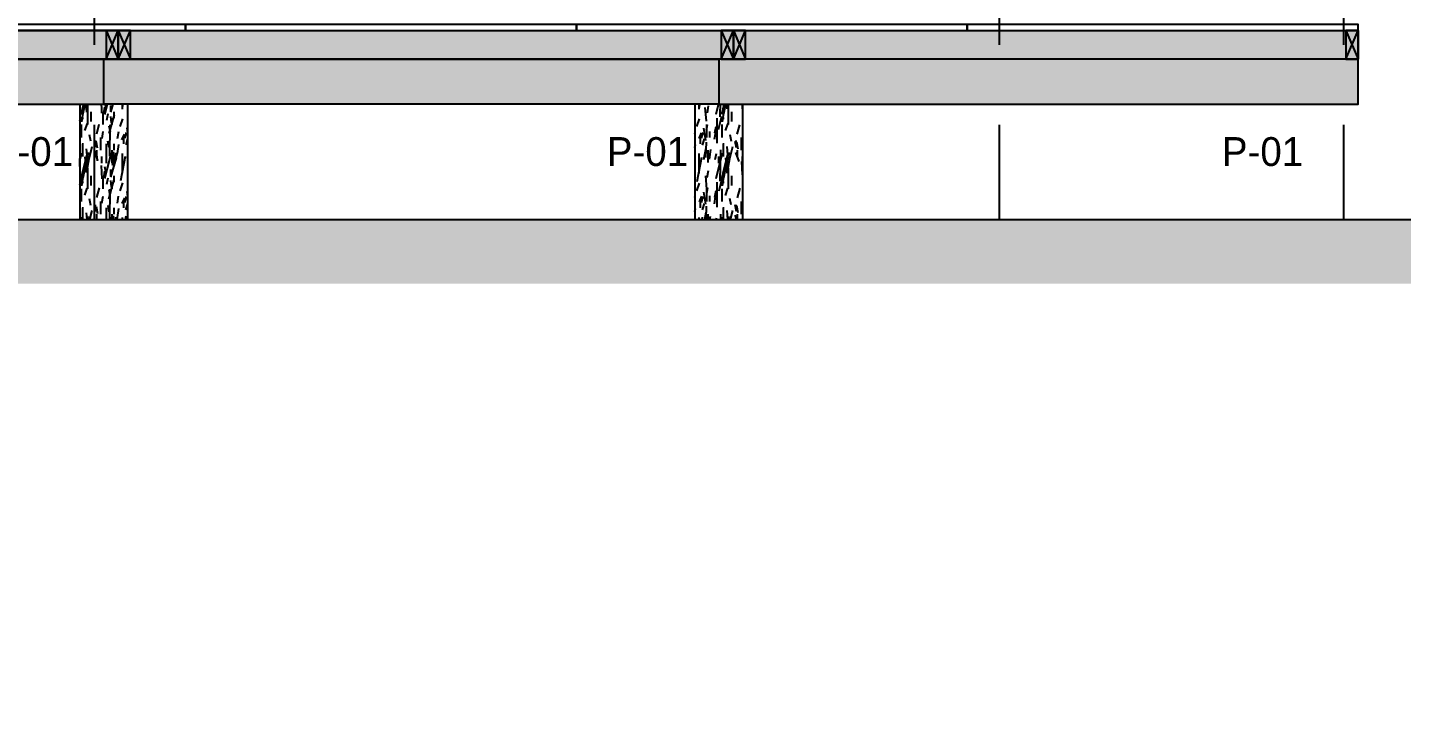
# Model space of a CAD drawing. Header units: millimetres. Extents: x 19438 to 19711, y 4351 to 4752.
# Drawn here: x 19461.016 to 19465.305, y 4502.576 to 4504.725 of the extents above; entities that cross this region are included whole.
import ezdxf

# ---------------------------------------------------------------- set-up
doc = ezdxf.new("R2010")
doc.units = ezdxf.units.MM
doc.set_wipeout_variables(frame=1)
doc.linetypes.add('CENTER', pattern=[2, 1.25, -0.25, 0.25, -0.25])
doc.linetypes.add('HIDDEN2', pattern=[4.762499999999999, 3.175, -1.5875])
for name, color, linetype in [('cotas', 1, 'Continuous'), ('cotas @ 500', 1, 'Continuous'), ('EJES', 2, 'CENTER'), ('NIVELES', 2, 'Continuous'), ('PILOTES', 2, 'Continuous'), ('TEXTO @ 0.5', 2, 'Continuous'), ('VIGAS DE PISO', 2, 'Continuous')]:
    doc.layers.add(name, color=color, linetype=linetype)
doc.styles.add('century gothic', font='GOTHIC.TTF')
doc.dimstyles.new('ANOTATIVE 100 SMCONSTRUCCIONES', dxfattribs={"dimscale": 0, "dimtxt": 0.18, "dimasz": 0.15, "dimexe": 0.18, "dimexo": 0.09, "dimgap": 0.1, "dimtad": 1, "dimzin": 0, "dimdsep": 46, "dimtxsty": 'century gothic', "dimblk1": 'FLECHA1', "dimblk2": 'FLECHA1', "dimsah": 1, "dimcen": 0.18, "dimdle": 0.075, "dimclrd": 1, "dimclre": 1, "dimclrt": 2, "dimaunit": 1, "dimadec": 0, "dimazin": 0, "dimtfac": 0.7499999999999999, "dimtix": 1, "dimtmove": 2, "dimatfit": 3, "dimfxl": 0.09, "dimtvp": 1.5, "dimtfill": 1, "dimtolj": 1, "dimtzin": 0, "dimarcsym": 0})
pattern_1 = [(0, (0.142, 0.156), (0, 0.2), [0.04000000000000001, -0.16]), (8.9726, (0.144, 0.048), (1.200000005876015, 0.1999995251177433), [0.0384708, -3.8086058]), (5.710499999999999, (0.142, 0.06), (1.800000034755268, 0.1999971014400811), [0.0401996, -1.9697752]), (344.5779, (0.142, 0.12), (2.199999903889306, -0.599997467763363), [0.06016640000000001, -5.9564754]), (353.6599, (0.146, 0.186), (0.2000000632075727, 4.085989627061748e-07), [0.0362216, -1.7748552]), (345.0686, (0.152, 0.072), (0.7999999983166444, -0.1999996738791564), [0.0310484, -3.0737864]), (348.6901, (0.082, 0.188), (0.2000000583016778, 7.413252083865452e-08), [0.0815844, -0.9382194]), (5.710499999999999, (0.144, 0.03), (1.800000034755268, 0.1999971014400811), [0.0200998, -1.989875]), (0, (0.142, 0.114), (0, 0.2), [0.02, -0.18]), (0, (0.102, 0.138), (0, 0.2), [0.06, -0.14]), (11.3099, (0.142, 0.168), (0.7999999543300329, 0.1999994872092054), [0.020396, -0.9994078000000001]), (2.726300000000001, (0.122, 0.094), (4.000000058994694, 0.1999992035454403), [0.0420476, -4.162711600000001]), (352.4054, (0.132, 0.08800000000000001), (1.599999971597214, -0.1999987367102976), [0.0302654, -2.9962834]), (0, (0.122, 0.012), (0, 0.2), [0.04000000000000001, -0.16]), (358.8309, (0.102, 0.002), (0.2000000366479377, 1.536034513610618e-07), [0.09802040000000001, -9.70402]), (0, (0.102, 0.152), (0, 0.2), [0.02, -0.18]), (0, (0.122, 0.168), (0, 0.2), [0.02, -0.18]), (0, (0.032, 0.186), (0, 0.2), [0.03, -0.17]), (350.5377, (0.08600000000000001, 0.196), (0.2000000154436844, 7.752063945765109e-08), [0.0608276, -1.1557248]), (0, (0.022, 0.196), (0, 0.2), [0.04000000000000001, -0.16]), (0, (0, 0.016), (0, 0.2), [0.022, -0.178]), (0, (0.102, 0.026), (0, 0.2), [0.02, -0.18]), (0, (0, 0.032), (0, 0.2), [0.042, -0.158]), (5.4403, (0.102, 0.044), (1.999999940230268, 0.1999989567139906), [0.04219, -4.1768144]), (0, (0.104, 0.06), (0, 0.2), [0.03800000000000001, -0.162]), (0, (0, 0.064), (0, 0.2), [0.022, -0.178]), (358.8309, (0.024, 0.096), (0.2000000366479377, 1.536034513610618e-07), [0.09802040000000001, -9.70402]), (0, (0.042, 0.114), (0, 0.2), [0.02, -0.18]), (0, (0.022, 0.12), (0, 0.2), [0.02, -0.18]), (0, (0.102, 0.12), (0, 0.2), [0.04000000000000001, -0.16]), (0, (0.062, 0.124), (0, 0.2), [0.02, -0.18]), (0, (0.022, 0.148), (0, 0.2), [0.04000000000000001, -0.16]), (19.6538, (0.07600000000000001, 0.064), (2.200000050424423, 0.7999989149399482), [0.0297322, -2.9434812]), (11.3099, (0.042, 0.12), (0.7999999543300329, 0.1999994872092054), [0.020396, -0.9994078000000001]), (11.3099, (0.122, 0.11), (0.7999999543300329, 0.1999994872092054), [0.020396, -0.9994078000000001]), (5.710499999999999, (0.062, 0.186), (1.800000034755268, 0.1999971014400811), [0.0200998, -1.989875]), (349.6952, (0, 0.2), (1.19999999539557, -0.1999989393302705), [0.0223606, -2.213707]), (348.6901, (0.022, 0.016), (0.2000000583016778, 7.413252083865452e-08), [0.020396, -0.9994078000000001]), (90, (0.042, 0.012), (-0.2, 1.224646799147353e-17), [0, -0.2]), (346.6076, (0, 0.124), (3.400000044993809, -0.7999939065965311), [0.04317399999999999, -4.2742308]), (11.3099, (0.122, 0.152), (0.7999999543300329, 0.1999994872092054), [0.020396, -0.9994078000000001]), (10.3048, (0.122, 0.026), (0.9999999576061548, 0.1999992088681574), [0.0223606, -2.213707]), (348.6901, (0.062, 0.114), (0.2000000583016778, 7.413252083865452e-08), [0.020396, -0.9994078000000001]), (348.6901, (0.082, 0.124), (0.2000000583016778, 7.413252083865452e-08), [0.020396, -0.9994078000000001]), (341.5651, (0, 0.104), (0.1999999582471591, 2.336696655391713e-07), [0.02529820000000001, -0.6071572000000001]), (345.9638, (0.022, 0.172), (0.1999999211458298, 2.48745877401424e-07), [0.0824622, -0.7421588000000001]), (343.3008, (0.062, 0.186), (1.399999991533441, -0.3999987464096421), [0.06264180000000001, -2.025419]), (0, (0.062, 0.196), (0, 0.2), [0.024, -0.176]), (345.9638, (0.042, 0.032), (0.1999999211458298, 2.48745877401424e-07), [0.0824622, -0.7421588000000001]), (345.9638, (0.022, 0.04600000000000001), (0.1999999211458298, 2.48745877401424e-07), [0.0824622, -0.7421588000000001]), (345.9638, (0.022, 0.064), (0.1999999211458298, 2.48745877401424e-07), [0.0824622, -0.7421588000000001]), (349.6952, (0, 0.152), (1.19999999539557, -0.1999989393302705), [0.0223606, -2.213707]), (345.9638, (0.062, 0.148), (0.1999999211458298, 2.48745877401424e-07), [0.041231, -0.78339]), (349.6952, (0, 0.08800000000000001), (1.19999999539557, -0.1999989393302705), [0.0223606, -2.213707]), (357.6141, (0.104, 0.074), (0.1999999891848493, 2.452822411999623e-07), [0.0480416, -4.756123]), (349.6952, (0.082, 0.11), (1.19999999539557, -0.1999989393302705), [0.0223606, -2.213707]), (12.5288, (0.104, 0.106), (0.8000000956949306, 0.1999998607468065), [0.018439, -1.8254698]), (349.5626, (0, 0.07800000000000001), (2.199999936494009, -0.3999970687046518), [0.07727880000000001, -7.650591]), (351.8699, (0.07600000000000001, 0.064), (0.1999998921841651, -4.835099234323792e-08), [0.0282842, -1.3859292]), (4.7636, (0.022, 0.084), (2.199999989954753, 0.1999982899233011), [0.0481664, -2.3601524]), (0, (0.06999999999999999, 0.08800000000000001), (0, 0.2), [0.062, -0.138]), (344.7449, (0, 0.178), (0.7999999424282382, -0.1999996642887572), [0.0228036, -2.2575472]), (350.5377, (0.042, 0.012), (0.2000000154436844, 7.752063945765109e-08), [0.0608276, -1.1557248]), (340.0169, (0, 0.05400000000000001), (0.599999976080897, -0.199999864879762), [0.0234094, -2.3175304]), (0, (0.162, 0.172), (0, 0.2), [0.01, -0.19]), (0, (0.162, 0.084), (0, 0.2), [0.02, -0.18]), (11.3099, (0.162, 0.012), (0.7999999543300329, 0.1999994872092054), [0.020396, -0.9994078000000001]), (0, (0.164, 0.032), (0, 0.2), [0.036, -0.164]), (343.3008, (0.162, 0.138), (1.399999991533441, -0.3999987464096421), [0.0208806, -2.0671802]), (348.0207, (0.164, 0.096), (3.79999992225112, -0.8002195416063549), [0.0368014, -6.7101288]), (90, (0.162, 0.012), (-0.2, 1.224646799147353e-17), [0, -0.2]), (0, (0.182, 0.016), (0, 0.2), [0.018, -0.182]), (0, (0.182, 0.05400000000000001), (0, 0.2), [0.018, -0.182]), (0, (0.182, 0.064), (0, 0.2), [0.018, -0.182]), (336.0376, (0.182, 0.132), (1.40000000548613, -0.5999973303432905), [0.0196978, -1.9500724]), (348.5163, (0.182, 0.156), (0.9999999967737594, -0.2000310941213914), [0.0183676, -13.043105]), (341.5651, (0.182, 0.084), (0.1999999582471591, 2.336696655391713e-07), [0.0189736, -0.6134816000000001]), (347.4712, (0.182, 0.182), (1.000000064081819, -0.1999999206089786), [0.018439, -1.8254698])]

# ---------------------------------------------------------------- blocks, each defined once
blk = doc.blocks.new('FLECHA1')
at = {"color": 4}
blk.add_line((-0.2461764230280465, -0.2480808452037593), (0.2480808452037602, 0.25), dxfattribs=at)
at = {"color": 1}
blk.add_line((-1, 0), (0.4961616904075186, 0), dxfattribs=at)
blk = doc.blocks.new('*D405')
at = {"layer": 'cotas', "color": 1, "lineweight": -2, "transparency": 16777216}
for p, q in [((19614.32603827352, 4625.844823780141), (19614.32603827352, 4700.844823780141)), ((19570.98360808013, 4550.844823780141), (19524.32603827352, 4550.844823780141)), ((19614.32603827352, 4548.429823780133), (19614.32603827352, 4550.844823780141)), ((19570.53385970888, 4548.429823780133), (19524.32603827352, 4548.429823780133)), ((19614.32603827352, 4473.429823780133), (19614.32603827352, 4398.429823780133))]:
    blk.add_line(p, q, dxfattribs=at)
at = {"layer": 'Defpoints', "color": 0, "transparency": 16777216}
for p in [(19614.32603827352, 4550.844823780141), (19615.98360808013, 4550.844823780141), (19615.53385970888, 4548.429823780133)]:
    blk.add_point(p, dxfattribs=at)
at = {"layer": 'cotas', "color": 1, "lineweight": -2, "transparency": 16777216, "xscale": 75, "yscale": 75, "zscale": 75}
for p, rotation in [((19614.32603827352, 4550.844823780141), 270), ((19614.32603827352, 4548.429823780133), 90)]:
    blk.add_blockref('FLECHA1', p, dxfattribs=dict(at, rotation=rotation))
at = {"layer": 'cotas', "color": 2, "transparency": 16777216, "insert": (19517.33759503763, 4549.637323780141), "char_height": 90, "attachment_point": 5, "rotation": 90, "style": 'century gothic', "bg_fill": 3, "box_fill_scale": 1.1, "bg_fill_color": 256, "bg_fill_true_color": 13158600, "bg_fill_transparency": 0}
blk.add_mtext('\\A1;2.42', dxfattribs=at)
blk = doc.blocks.new('P01')
h = blk.add_hatch()
h.set_pattern_fill('MADERA_03', color=250, scale=0.2, angle=90, pattern_type=2)
h.set_pattern_definition([(90, (-0.156, 0.142), (-0.2, 1.224646799147353e-17), [0.04000000000000001, -0.16]), (98.9726, (-0.04799999999999999, 0.144), (-0.1999995251177432, 1.200000005876015), [0.0384708, -3.8086058]), (95.7105, (-0.05999999999999999, 0.142), (-0.199997101440081, 1.800000034755268), [0.0401996, -1.9697752]), (74.5779, (-0.12, 0.142), (0.5999974677633632, 2.199999903889306), [0.06016640000000001, -5.9564754]), (83.6599, (-0.186, 0.146), (-4.085989626939283e-07, 0.2000000632075727), [0.0362216, -1.7748552]), (75.06859999999999, (-0.07199999999999998, 0.152), (0.1999996738791565, 0.7999999983166444), [0.0310484, -3.0737864]), (78.6901, (-0.188, 0.08200000000000002), (-7.413252082640805e-08, 0.2000000583016778), [0.0815844, -0.9382194]), (95.7105, (-0.02999999999999999, 0.144), (-0.199997101440081, 1.800000034755268), [0.0200998, -1.989875]), (90, (-0.114, 0.142), (-0.2, 1.224646799147353e-17), [0.02, -0.18]), (90, (-0.138, 0.102), (-0.2, 1.224646799147353e-17), [0.06, -0.14]), (101.3099, (-0.168, 0.142), (-0.1999994872092053, 0.7999999543300329), [0.020396, -0.9994078000000001]), (92.72629999999998, (-0.09399999999999999, 0.122), (-0.19999920354544, 4.000000058994694), [0.0420476, -4.162711600000001]), (82.4054, (-0.088, 0.132), (0.1999987367102977, 1.599999971597214), [0.0302654, -2.9962834]), (90, (-0.01199999999999999, 0.122), (-0.2, 1.224646799147353e-17), [0.04000000000000001, -0.16]), (88.8309, (-0.001999999999999994, 0.102), (-1.536034513488153e-07, 0.2000000366479377), [0.09802040000000001, -9.70402]), (90, (-0.152, 0.102), (-0.2, 1.224646799147353e-17), [0.02, -0.18]), (90, (-0.168, 0.122), (-0.2, 1.224646799147353e-17), [0.02, -0.18]), (90, (-0.186, 0.03200000000000001), (-0.2, 1.224646799147353e-17), [0.03, -0.17]), (80.5377, (-0.196, 0.08600000000000002), (-7.752063944540462e-08, 0.2000000154436844), [0.06082760000000001, -1.1557248]), (90, (-0.196, 0.02200000000000001), (-0.2, 1.224646799147353e-17), [0.04000000000000001, -0.16]), (90, (-0.016, 9.797174393178825e-19), (-0.2, 1.224646799147353e-17), [0.022, -0.178]), (90, (-0.026, 0.102), (-0.2, 1.224646799147353e-17), [0.02, -0.18]), (90, (-0.032, 1.959434878635765e-18), (-0.2, 1.224646799147353e-17), [0.042, -0.158]), (95.44029999999997, (-0.044, 0.102), (-0.1999989567139905, 1.999999940230268), [0.04219000000000001, -4.1768144]), (90, (-0.05999999999999999, 0.104), (-0.2, 1.224646799147353e-17), [0.03800000000000001, -0.162]), (90, (-0.064, 3.91886975727153e-18), (-0.2, 1.224646799147353e-17), [0.022, -0.178]), (88.8309, (-0.096, 0.02400000000000001), (-1.536034513488153e-07, 0.2000000366479377), [0.09802040000000001, -9.70402]), (90, (-0.114, 0.04200000000000001), (-0.2, 1.224646799147353e-17), [0.02, -0.18]), (90, (-0.12, 0.02200000000000001), (-0.2, 1.224646799147353e-17), [0.02, -0.18]), (90, (-0.12, 0.102), (-0.2, 1.224646799147353e-17), [0.04000000000000001, -0.16]), (90, (-0.124, 0.06200000000000001), (-0.2, 1.224646799147353e-17), [0.02, -0.18]), (90, (-0.148, 0.02200000000000001), (-0.2, 1.224646799147353e-17), [0.04000000000000001, -0.16]), (109.6538, (-0.064, 0.07600000000000001), (-0.7999989149399481, 2.200000050424423), [0.0297322, -2.9434812]), (101.3099, (-0.12, 0.04200000000000001), (-0.1999994872092053, 0.7999999543300329), [0.020396, -0.9994078000000001]), (101.3099, (-0.11, 0.122), (-0.1999994872092053, 0.7999999543300329), [0.020396, -0.9994078000000001]), (95.7105, (-0.186, 0.06200000000000001), (-0.199997101440081, 1.800000034755268), [0.0200998, -1.989875]), (79.6952, (-0.2, 1.224646799147353e-17), (0.1999989393302706, 1.19999999539557), [0.0223606, -2.213707]), (78.6901, (-0.016, 0.022), (-7.413252082640805e-08, 0.2000000583016778), [0.020396, -0.9994078000000001]), (180, (-0.012, 0.042), (-2.449293598294707e-17, -0.2), [0, -0.2]), (76.60759999999999, (-0.124, 7.59281015471359e-18), (0.7999939065965314, 3.400000044993809), [0.043174, -4.274230800000001]), (101.3099, (-0.152, 0.122), (-0.1999994872092053, 0.7999999543300329), [0.020396, -0.9994078000000001]), (100.3048, (-0.026, 0.122), (-0.1999992088681573, 0.9999999576061548), [0.0223606, -2.213707]), (78.6901, (-0.114, 0.06200000000000001), (-7.413252082640805e-08, 0.2000000583016778), [0.020396, -0.9994078000000001]), (78.6901, (-0.124, 0.08200000000000002), (-7.413252082640805e-08, 0.2000000583016778), [0.020396, -0.9994078000000001]), (71.5651, (-0.104, 6.368163355566237e-18), (-2.336696655269248e-07, 0.1999999582471591), [0.0252982, -0.6071572]), (75.96379999999999, (-0.172, 0.02200000000000001), (-2.487458773891775e-07, 0.1999999211458298), [0.0824622, -0.7421588000000001]), (73.3008, (-0.186, 0.06200000000000001), (0.3999987464096422, 1.399999991533441), [0.06264180000000001, -2.025419]), (90, (-0.196, 0.06200000000000001), (-0.2, 1.224646799147353e-17), [0.024, -0.176]), (75.96379999999999, (-0.032, 0.042), (-2.487458773891775e-07, 0.1999999211458298), [0.0824622, -0.7421588000000001]), (75.96379999999999, (-0.04600000000000001, 0.02200000000000001), (-2.487458773891775e-07, 0.1999999211458298), [0.0824622, -0.7421588000000001]), (75.96379999999999, (-0.064, 0.02200000000000001), (-2.487458773891775e-07, 0.1999999211458298), [0.0824622, -0.7421588000000001]), (79.6952, (-0.152, 9.307315673519885e-18), (0.1999989393302706, 1.19999999539557), [0.0223606, -2.213707]), (75.96379999999999, (-0.148, 0.06200000000000001), (-2.487458773891775e-07, 0.1999999211458298), [0.041231, -0.78339]), (79.6952, (-0.08800000000000001, 5.388445916248355e-18), (0.1999989393302706, 1.19999999539557), [0.0223606, -2.213707]), (87.6141, (-0.074, 0.104), (-2.452822411877158e-07, 0.1999999891848493), [0.0480416, -4.756123]), (79.6952, (-0.11, 0.082), (0.1999989393302706, 1.19999999539557), [0.0223606, -2.213707]), (102.5288, (-0.106, 0.104), (-0.1999998607468065, 0.8000000956949306), [0.018439, -1.8254698]), (79.5626, (-0.07800000000000001, 4.776122516674678e-18), (0.3999970687046519, 2.199999936494009), [0.07727880000000001, -7.650591]), (81.86989999999999, (-0.064, 0.07600000000000001), (4.835099235548439e-08, 0.1999998921841651), [0.0282842, -1.3859292]), (94.76359999999998, (-0.084, 0.02200000000000001), (-0.1999982899233009, 2.199999989954753), [0.04816640000000001, -2.3601524]), (90, (-0.08800000000000001, 0.06999999999999999), (-0.2, 1.224646799147353e-17), [0.062, -0.138]), (74.7449, (-0.178, 1.089935651241144e-17), (0.1999996642887572, 0.7999999424282382), [0.0228036, -2.2575472]), (80.5377, (-0.012, 0.042), (-7.752063944540462e-08, 0.2000000154436844), [0.06082760000000001, -1.1557248]), (70.0169, (-0.05400000000000001, 3.306546357697854e-18), (0.199999864879762, 0.599999976080897), [0.0234094, -2.3175304]), (90, (-0.172, 0.162), (-0.2, 1.224646799147353e-17), [0.01, -0.19]), (90, (-0.08399999999999999, 0.162), (-0.2, 1.224646799147353e-17), [0.02, -0.18]), (101.3099, (-0.01199999999999999, 0.162), (-0.1999994872092053, 0.7999999543300329), [0.020396, -0.9994078000000001]), (90, (-0.03199999999999999, 0.164), (-0.2, 1.224646799147353e-17), [0.036, -0.164]), (73.3008, (-0.138, 0.162), (0.3999987464096422, 1.399999991533441), [0.0208806, -2.0671802]), (78.0207, (-0.09599999999999999, 0.164), (0.8002195416063551, 3.79999992225112), [0.0368014, -6.7101288]), (180, (-0.01199999999999999, 0.162), (-2.449293598294707e-17, -0.2), [0, -0.2]), (90, (-0.01599999999999999, 0.182), (-0.2, 1.224646799147353e-17), [0.018, -0.182]), (90, (-0.05399999999999999, 0.182), (-0.2, 1.224646799147353e-17), [0.018, -0.182]), (90, (-0.06399999999999999, 0.182), (-0.2, 1.224646799147353e-17), [0.018, -0.182]), (66.03760000000001, (-0.132, 0.182), (0.5999973303432906, 1.40000000548613), [0.0196978, -1.9500724]), (78.5163, (-0.156, 0.182), (0.2000310941213914, 0.9999999967737594), [0.0183676, -13.043105]), (71.5651, (-0.08399999999999999, 0.182), (-2.336696655269248e-07, 0.1999999582471591), [0.0189736, -0.6134816]), (77.47120000000001, (-0.182, 0.182), (0.1999999206089787, 1.000000064081819), [0.018439, -1.8254698])])
h.paths.add_polyline_path([(19444.00301116678, 4504.126282387035), (19444.15301116678, 4504.126282387035), (19444.15301116678, 4504.626282387035), (19444.00301116678, 4504.626282387035)])
blk.add_lwpolyline([(19444.00301116678, 4504.126282387035), (19444.15301116678, 4504.126282387035), (19444.15301116678, 4504.626282387035), (19444.00301116678, 4504.626282387035)], close=True)
blk = doc.blocks.new('*U570')
at = {"layer": 'cotas @ 500'}
dim = blk.add_linear_dim(base=(19614.32603827352, 4550.844823780141), p1=(19615.53385970888, 4548.429823780133), p2=(19615.98360808013, 4550.844823780141), angle=90, dimstyle='ANOTATIVE 100 SMCONSTRUCCIONES', override={"dimscale": 500, "dimtix": 1, "dimtofl": 1, "dimtmove": 1, "dimatfit": 1}, dxfattribs=at)
dim.commit()
dim.dimension.update_dxf_attribs({"geometry": '*D405', "text_midpoint": (19517.33759503763, 4549.637323780141)})

msp = doc.modelspace()

# ---------------------------------------------------------------- hatches: boundary and pattern name
h = msp.add_hatch()
h.set_pattern_fill('MADERA_03', color=250, scale=0.2, angle=90, pattern_type=2)
h.set_pattern_definition([(90, (-8.088067119400016, -13.09670690864987), (-0.2, 1.224646799147353e-17), [0.04000000000000001, -0.16]), (98.9726, (-7.980067119400017, -13.09470690864987), (-0.1999995251177432, 1.200000005876015), [0.0384708, -3.8086058]), (95.71049999999997, (-7.992067119400017, -13.09670690864987), (-0.199997101440081, 1.800000034755268), [0.0401996, -1.9697752]), (74.5779, (-8.052067119400018, -13.09670690864987), (0.5999974677633632, 2.199999903889306), [0.06016640000000001, -5.9564754]), (83.6599, (-8.118067119400017, -13.09270690864987), (-4.085989626939283e-07, 0.2000000632075727), [0.0362216, -1.7748552]), (75.06859999999999, (-8.004067119400016, -13.08670690864987), (0.1999996738791565, 0.7999999983166444), [0.0310484, -3.0737864]), (78.6901, (-8.120067119400016, -13.15670690864987), (-7.413252082640805e-08, 0.2000000583016778), [0.0815844, -0.9382194]), (95.71049999999997, (-7.962067119400017, -13.09470690864987), (-0.199997101440081, 1.800000034755268), [0.0200998, -1.989875]), (90, (-8.046067119400018, -13.09670690864987), (-0.2, 1.224646799147353e-17), [0.02, -0.18]), (90, (-8.070067119400017, -13.13670690864987), (-0.2, 1.224646799147353e-17), [0.06, -0.14]), (101.3099, (-8.100067119400016, -13.09670690864987), (-0.1999994872092053, 0.7999999543300329), [0.020396, -0.9994078]), (92.72629999999997, (-8.026067119400018, -13.11670690864987), (-0.19999920354544, 4.000000058994694), [0.0420476, -4.162711600000001]), (82.4054, (-8.020067119400018, -13.10670690864987), (0.1999987367102977, 1.599999971597214), [0.0302654, -2.9962834]), (90, (-7.944067119400017, -13.11670690864987), (-0.2, 1.224646799147353e-17), [0.04000000000000001, -0.16]), (88.8309, (-7.934067119400017, -13.13670690864987), (-1.536034513488153e-07, 0.2000000366479377), [0.09802040000000001, -9.70402]), (90, (-8.084067119400018, -13.13670690864987), (-0.2, 1.224646799147353e-17), [0.02, -0.18]), (90, (-8.100067119400016, -13.11670690864987), (-0.2, 1.224646799147353e-17), [0.02, -0.18]), (90, (-8.118067119400017, -13.20670690864987), (-0.2, 1.224646799147353e-17), [0.03, -0.17]), (80.5377, (-8.128067119400017, -13.15270690864987), (-7.752063944540462e-08, 0.2000000154436844), [0.06082760000000001, -1.1557248]), (90, (-8.128067119400017, -13.21670690864987), (-0.2, 1.224646799147353e-17), [0.04000000000000001, -0.16]), (90, (-7.948067119400017, -13.23870690864987), (-0.2, 1.224646799147353e-17), [0.022, -0.178]), (90, (-7.958067119400017, -13.13670690864987), (-0.2, 1.224646799147353e-17), [0.02, -0.18]), (90, (-7.964067119400017, -13.23870690864987), (-0.2, 1.224646799147353e-17), [0.042, -0.158]), (95.44029999999995, (-7.976067119400017, -13.13670690864987), (-0.1999989567139905, 1.999999940230268), [0.04219000000000001, -4.1768144]), (90, (-7.992067119400017, -13.13470690864987), (-0.2, 1.224646799147353e-17), [0.03800000000000001, -0.162]), (90, (-7.996067119400017, -13.23870690864987), (-0.2, 1.224646799147353e-17), [0.022, -0.178]), (88.8309, (-8.028067119400017, -13.21470690864987), (-1.536034513488153e-07, 0.2000000366479377), [0.09802040000000001, -9.70402]), (90, (-8.046067119400018, -13.19670690864987), (-0.2, 1.224646799147353e-17), [0.02, -0.18]), (90, (-8.052067119400018, -13.21670690864987), (-0.2, 1.224646799147353e-17), [0.02, -0.18]), (90, (-8.052067119400018, -13.13670690864987), (-0.2, 1.224646799147353e-17), [0.04000000000000001, -0.16]), (90, (-8.056067119400016, -13.17670690864987), (-0.2, 1.224646799147353e-17), [0.02, -0.18]), (90, (-8.080067119400017, -13.21670690864987), (-0.2, 1.224646799147353e-17), [0.04000000000000001, -0.16]), (109.6538, (-7.996067119400017, -13.16270690864987), (-0.7999989149399481, 2.200000050424423), [0.0297322, -2.9434812]), (101.3099, (-8.052067119400018, -13.19670690864987), (-0.1999994872092053, 0.7999999543300329), [0.020396, -0.9994078]), (101.3099, (-8.042067119400016, -13.11670690864987), (-0.1999994872092053, 0.7999999543300329), [0.020396, -0.9994078]), (95.71049999999997, (-8.118067119400017, -13.17670690864987), (-0.199997101440081, 1.800000034755268), [0.0200998, -1.989875]), (79.6952, (-8.132067119400016, -13.23870690864987), (0.1999989393302706, 1.19999999539557), [0.02236059999999999, -2.213706999999999]), (78.6901, (-7.948067119400017, -13.21670690864987), (-7.413252082640805e-08, 0.2000000583016778), [0.020396, -0.9994078000000001]), (180, (-7.944067119400017, -13.19670690864987), (-2.449293598294707e-17, -0.2), [0, -0.2]), (76.60759999999999, (-8.056067119400016, -13.23870690864987), (0.7999939065965314, 3.400000044993809), [0.043174, -4.274230800000001]), (101.3099, (-8.084067119400018, -13.11670690864987), (-0.1999994872092053, 0.7999999543300329), [0.020396, -0.9994078]), (100.3048, (-7.958067119400017, -13.11670690864987), (-0.1999992088681573, 0.9999999576061548), [0.0223606, -2.213707]), (78.6901, (-8.046067119400018, -13.17670690864987), (-7.413252082640805e-08, 0.2000000583016778), [0.020396, -0.9994078000000001]), (78.6901, (-8.056067119400016, -13.15670690864987), (-7.413252082640805e-08, 0.2000000583016778), [0.020396, -0.9994078000000001]), (71.5651, (-8.036067119400016, -13.23870690864987), (-2.336696655269248e-07, 0.1999999582471591), [0.0252982, -0.6071571999999997]), (75.96379999999999, (-8.104067119400018, -13.21670690864987), (-2.487458773891775e-07, 0.1999999211458298), [0.0824622, -0.7421588000000001]), (73.3008, (-8.118067119400017, -13.17670690864987), (0.3999987464096422, 1.399999991533441), [0.06264180000000001, -2.025419]), (90, (-8.128067119400017, -13.17670690864987), (-0.2, 1.224646799147353e-17), [0.024, -0.176]), (75.96379999999999, (-7.964067119400017, -13.19670690864987), (-2.487458773891775e-07, 0.1999999211458298), [0.0824622, -0.7421588000000001]), (75.96379999999999, (-7.978067119400017, -13.21670690864987), (-2.487458773891775e-07, 0.1999999211458298), [0.0824622, -0.7421588000000001]), (75.96379999999999, (-7.996067119400017, -13.21670690864987), (-2.487458773891775e-07, 0.1999999211458298), [0.0824622, -0.7421588000000001]), (79.6952, (-8.084067119400018, -13.23870690864987), (0.1999989393302706, 1.19999999539557), [0.02236059999999999, -2.213706999999999]), (75.96379999999999, (-8.080067119400017, -13.17670690864987), (-2.487458773891775e-07, 0.1999999211458298), [0.041231, -0.78339]), (79.6952, (-8.020067119400018, -13.23870690864987), (0.1999989393302706, 1.19999999539557), [0.02236059999999999, -2.213706999999999]), (87.6141, (-8.006067119400017, -13.13470690864987), (-2.452822411877158e-07, 0.1999999891848493), [0.04804159999999998, -4.756122999999998]), (79.6952, (-8.042067119400016, -13.15670690864987), (0.1999989393302706, 1.19999999539557), [0.02236059999999999, -2.213706999999999]), (102.5288, (-8.038067119400017, -13.13470690864987), (-0.1999998607468065, 0.8000000956949306), [0.018439, -1.8254698]), (79.5626, (-8.010067119400016, -13.23870690864987), (0.3999970687046519, 2.199999936494009), [0.07727880000000001, -7.650591]), (81.86989999999999, (-7.996067119400017, -13.16270690864987), (4.835099235548439e-08, 0.1999998921841651), [0.0282842, -1.3859292]), (94.76359999999995, (-8.016067119400017, -13.21670690864987), (-0.1999982899233009, 2.199999989954753), [0.04816640000000001, -2.3601524]), (90, (-8.020067119400018, -13.16870690864987), (-0.2, 1.224646799147353e-17), [0.062, -0.138]), (74.7449, (-8.110067119400018, -13.23870690864987), (0.1999996642887572, 0.7999999424282382), [0.0228036, -2.2575472]), (80.5377, (-7.944067119400017, -13.19670690864987), (-7.752063944540462e-08, 0.2000000154436844), [0.06082760000000001, -1.1557248]), (70.0169, (-7.986067119400017, -13.23870690864987), (0.199999864879762, 0.599999976080897), [0.0234094, -2.3175304]), (90, (-8.104067119400018, -13.07670690864987), (-0.2, 1.224646799147353e-17), [0.01, -0.19]), (90, (-8.016067119400017, -13.07670690864987), (-0.2, 1.224646799147353e-17), [0.02, -0.18]), (101.3099, (-7.944067119400017, -13.07670690864987), (-0.1999994872092053, 0.7999999543300329), [0.020396, -0.9994078]), (90, (-7.964067119400017, -13.07470690864987), (-0.2, 1.224646799147353e-17), [0.036, -0.164]), (73.3008, (-8.070067119400017, -13.07670690864987), (0.3999987464096422, 1.399999991533441), [0.0208806, -2.0671802]), (78.0207, (-8.028067119400017, -13.07470690864987), (0.8002195416063551, 3.79999992225112), [0.0368014, -6.7101288]), (180, (-7.944067119400017, -13.07670690864987), (-2.449293598294707e-17, -0.2), [0, -0.2]), (90, (-7.948067119400017, -13.05670690864987), (-0.2, 1.224646799147353e-17), [0.018, -0.182]), (90, (-7.986067119400017, -13.05670690864987), (-0.2, 1.224646799147353e-17), [0.018, -0.182]), (90, (-7.996067119400017, -13.05670690864987), (-0.2, 1.224646799147353e-17), [0.018, -0.182]), (66.03760000000001, (-8.064067119400017, -13.05670690864987), (0.5999973303432906, 1.40000000548613), [0.0196978, -1.9500724]), (78.5163, (-8.088067119400016, -13.05670690864987), (0.2000310941213914, 0.9999999967737594), [0.0183676, -13.043105]), (71.5651, (-8.016067119400017, -13.05670690864987), (-2.336696655269248e-07, 0.1999999582471591), [0.01897359999999999, -0.6134815999999997]), (77.47120000000001, (-8.114067119400017, -13.05670690864987), (0.1999999206089787, 1.000000064081819), [0.018439, -1.8254698])])
h.paths.add_polyline_path([(19464.25443380369, 4504.126282387036), (19464.10443380369, 4504.126282387036), (19464.10443380369, 4504.626282387036), (19464.25443380369, 4504.626282387036)])

# ---------------------------------------------------------------- linework, layer by layer
at = {"layer": 'PILOTES', "color": 250}
msp.add_lwpolyline([(19464.25443380369, 4504.126282387036), (19464.10443380369, 4504.126282387036), (19464.10443380369, 4504.626282387036), (19464.25443380369, 4504.626282387036)], close=True, dxfattribs=at)

# ---------------------------------------------------------------- block references
at = {"layer": 'PILOTES'}
for p in [(17.17642263691232, 9.094947017729282e-13), (19.09642263691057, 9.094947017729282e-13), (21.01642263690519, 9.094947017729282e-13)]:
    msp.add_blockref('P01', p, dxfattribs=at)

# ---------------------------------------------------------------- next in the draw order: wipeouts: each hides what was drawn before it
msp.add_wipeout([(19458.80103379472, 4504.486282387035), (19461.25443380369, 4504.486282387036), (19461.25443380369, 4504.626282387037), (19458.80103379472, 4504.626282387036)]).dxf.layer = 'VIGAS DE PISO'

# ---------------------------------------------------------------- next in the draw order: wipeouts: each hides what was drawn before it
msp.add_wipeout([(19463.174433803688, 4504.486282387035), (19461.25443380369, 4504.486282387036), (19461.25443380369, 4504.626282387037), (19463.174433803688, 4504.626282387036)]).dxf.layer = 'VIGAS DE PISO'

# ---------------------------------------------------------------- next in the draw order: wipeouts: each hides what was drawn before it
msp.add_wipeout([(19463.17443380369, 4504.486282387035), (19465.169433803687, 4504.486282387036), (19465.169433803687, 4504.626282387037), (19463.17443380369, 4504.626282387036)]).dxf.layer = 'VIGAS DE PISO'

# ---------------------------------------------------------------- next in the draw order: block references
at = {"layer": 'cotas'}
msp.add_blockref('*U570', (0, 0), dxfattribs=at)

# ---------------------------------------------------------------- next in the draw order: hatches: boundary and pattern name
h = msp.add_hatch()
h.set_pattern_fill('MADERA_03', color=250, scale=0.2, pattern_type=2)
h.set_pattern_definition(pattern_1)
h.paths.add_polyline_path([(19458.89103379472, 4504.626282387036), (19461.29943380369, 4504.626282387036), (19461.29943380369, 4504.716282387036), (19458.89103379472, 4504.716282387036)])
h = msp.add_hatch()
h.set_pattern_fill('MADERA_03', color=250, scale=0.2, pattern_type=2)
h.set_pattern_definition(pattern_1)
h.paths.add_polyline_path([(19461.29943380369, 4504.716282387036), (19463.21943380369, 4504.716282387036), (19463.21943380369, 4504.626282387036), (19461.29943380369, 4504.626282387036)])
h = msp.add_hatch()
h.set_pattern_fill('MADERA_03', color=250, scale=0.2, pattern_type=2)
h.set_pattern_definition(pattern_1)
h.paths.add_polyline_path([(19463.21943380369, 4504.716282387036), (19465.16943380368, 4504.716282387036), (19465.16943380368, 4504.626282387036), (19463.21943380369, 4504.626282387036)])
h = msp.add_hatch()
h.set_pattern_fill('MADERA_03', color=250, scale=0.2, pattern_type=2)
h.set_pattern_definition(pattern_1)
h.paths.add_polyline_path([(19458.80103379472, 4504.486282387035), (19461.25443380369, 4504.486282387036), (19461.25443380369, 4504.626282387037), (19458.80103379472, 4504.626282387036)])
h = msp.add_hatch()
h.set_pattern_fill('MADERA_03', color=250, scale=0.2, pattern_type=2)
h.set_pattern_definition(pattern_1)
h.paths.add_polyline_path([(19463.17443380369, 4504.486282387035), (19461.25443380369, 4504.486282387036), (19461.25443380369, 4504.626282387037), (19463.17443380369, 4504.626282387036)])
h = msp.add_hatch()
h.set_pattern_fill('MADERA_03', color=250, scale=0.2, pattern_type=2)
h.set_pattern_definition(pattern_1)
h.paths.add_polyline_path([(19463.17443380369, 4504.486282387035), (19465.16943380368, 4504.486282387036), (19465.16943380368, 4504.626282387037), (19463.17443380369, 4504.626282387036)])
h = msp.add_hatch()
h.set_pattern_fill('EARTH', color=8, scale=0.01, angle=45)
h.set_pattern_definition([(45, (14.70802262794314, 9.094947017729282e-13), (6.938893903907228e-18, 0.08980256121069152), [0.0635, -0.0635]), (45, (14.69118464771613, 0.01683798022791416), (6.938893903907228e-18, 0.08980256121069152), [0.0635, -0.0635]), (45, (14.67434666748913, 0.03367596045491882), (6.938893903907228e-18, 0.08980256121069152), [0.0635, -0.0635]), (135, (14.67434666748913, 0.04490128060625527), (-0.08980256121069152, 6.938893903907228e-18), [0.0635, -0.0635]), (135, (14.69118464771613, 0.06173926083325993), (-0.08980256121069152, 6.938893903907228e-18), [0.0635, -0.0635]), (135, (14.70802262794314, 0.07857724106026459), (-0.08980256121069152, 6.938893903907228e-18), [0.0635, -0.0635])])
h.paths.add_polyline_path([(19465.42443380368, 4503.926282387037), (19465.42443380369, 4504.126282387035), (19458.48603379472, 4504.126282387036), (19458.48603379472, 4503.926282387037)])

# ---------------------------------------------------------------- next in the draw order: linework, layer by layer
at = {"color": 5}
msp.add_line((19458.48603379472, 4504.126282387036), (19465.42443380369, 4504.126282387036), dxfattribs=at)
at = {"color": 1}
for points in [[(19460.28943380368, 4504.716282387036), (19461.50943380368, 4504.716282387036), (19461.50943380368, 4504.734282387036), (19460.28943380368, 4504.734282387036)], [(19461.50943380368, 4504.716282387036), (19462.72943380368, 4504.716282387036), (19462.72943380368, 4504.734282387036), (19461.50943380368, 4504.734282387036)], [(19462.72943380368, 4504.716282387036), (19463.94943380368, 4504.716282387036), (19463.94943380368, 4504.734282387036), (19462.72943380368, 4504.734282387036)], [(19463.94943380368, 4504.716282387036), (19465.16943380368, 4504.716282387036), (19465.16943380368, 4504.734282387036), (19463.94943380368, 4504.734282387036)]]:
    msp.add_lwpolyline(points, close=True, dxfattribs=at)
at = {"layer": 'EJES', "color": 1}
for p, q in [((19461.22443380369, 4508.421448522464), (19461.22443380369, 4504.126282387036)), ((19464.04944732461, 4508.421448522464), (19464.04944732461, 4504.126282387036)), ((19465.12443380369, 4508.421448522464), (19465.12443380369, 4504.126282387036))]:
    msp.add_line(p, q, dxfattribs=at)
at = {"layer": 'NIVELES', "color": 1, "linetype": 'HIDDEN2', "ltscale": 0.1}
msp.add_line((19458.38098372351, 4504.126282387035), (19466.5294838749, 4504.126282387035), dxfattribs=at)
at = {"layer": 'VIGAS DE PISO'}
for p, q in [((19461.26143380369, 4504.716282387036), (19461.29943380369, 4504.626282387036)), ((19461.26143380369, 4504.626282387036), (19461.29943380369, 4504.716282387036)), ((19461.29943380369, 4504.716282387036), (19461.33743380369, 4504.626282387036)), ((19461.29943380369, 4504.626282387036), (19461.33743380369, 4504.716282387036)), ((19463.18143380369, 4504.716282387036), (19463.21943380369, 4504.626282387036)), ((19463.18143380369, 4504.626282387036), (19463.21943380369, 4504.716282387036)), ((19463.21943380369, 4504.716282387036), (19463.25743380369, 4504.626282387036)), ((19463.21943380369, 4504.626282387036), (19463.25743380369, 4504.716282387036)), ((19465.13143380368, 4504.716282387036), (19465.16943380368, 4504.626282387036)), ((19465.13143380368, 4504.626282387036), (19465.16943380368, 4504.716282387036))]:
    msp.add_line(p, q, dxfattribs=at)
for points in [[(19458.89103379472, 4504.626282387036), (19461.29943380369, 4504.626282387036), (19461.29943380369, 4504.716282387036), (19458.89103379472, 4504.716282387036)], [(19461.26143380369, 4504.716282387036), (19461.26143380369, 4504.626282387036), (19461.29943380369, 4504.626282387036), (19461.29943380369, 4504.716282387036)], [(19461.29943380369, 4504.716282387036), (19461.29943380369, 4504.626282387036), (19461.33743380369, 4504.626282387036), (19461.33743380369, 4504.716282387036)], [(19461.29943380369, 4504.716282387036), (19463.21943380369, 4504.716282387036), (19463.21943380369, 4504.626282387036), (19461.29943380369, 4504.626282387036)], [(19463.18143380369, 4504.716282387036), (19463.18143380369, 4504.626282387036), (19463.21943380369, 4504.626282387036), (19463.21943380369, 4504.716282387036)], [(19463.21943380369, 4504.716282387036), (19463.21943380369, 4504.626282387036), (19463.25743380369, 4504.626282387036), (19463.25743380369, 4504.716282387036)], [(19463.21943380369, 4504.716282387036), (19465.16943380368, 4504.716282387036), (19465.16943380368, 4504.626282387036), (19463.21943380369, 4504.626282387036)], [(19465.13143380368, 4504.716282387036), (19465.13143380368, 4504.626282387036), (19465.16943380368, 4504.626282387036), (19465.16943380368, 4504.716282387036)], [(19458.80103379472, 4504.486282387035), (19461.25443380369, 4504.486282387036), (19461.25443380369, 4504.626282387037), (19458.80103379472, 4504.626282387036)], [(19463.17443380369, 4504.486282387035), (19461.25443380369, 4504.486282387036), (19461.25443380369, 4504.626282387037), (19463.17443380369, 4504.626282387036)], [(19463.17443380369, 4504.486282387035), (19465.16943380368, 4504.486282387036), (19465.16943380368, 4504.626282387037), (19463.17443380369, 4504.626282387036)]]:
    msp.add_lwpolyline(points, close=True, dxfattribs=at)

# ---------------------------------------------------------------- next in the draw order: texts
at = {"layer": 'TEXTO @ 0.5', "color": 2, "char_height": 0.09, "width": 0.2385342624065261, "attachment_point": 1, "style": 'century gothic'}
for insert in [(19460.90422678614, 4504.383296541082), (19462.82422678614, 4504.383296541082), (19464.74422678613, 4504.383296541082)]:
    msp.add_mtext('P-01 ', dxfattribs=dict(at, insert=insert))

doc.saveas('drawing.dxf')
